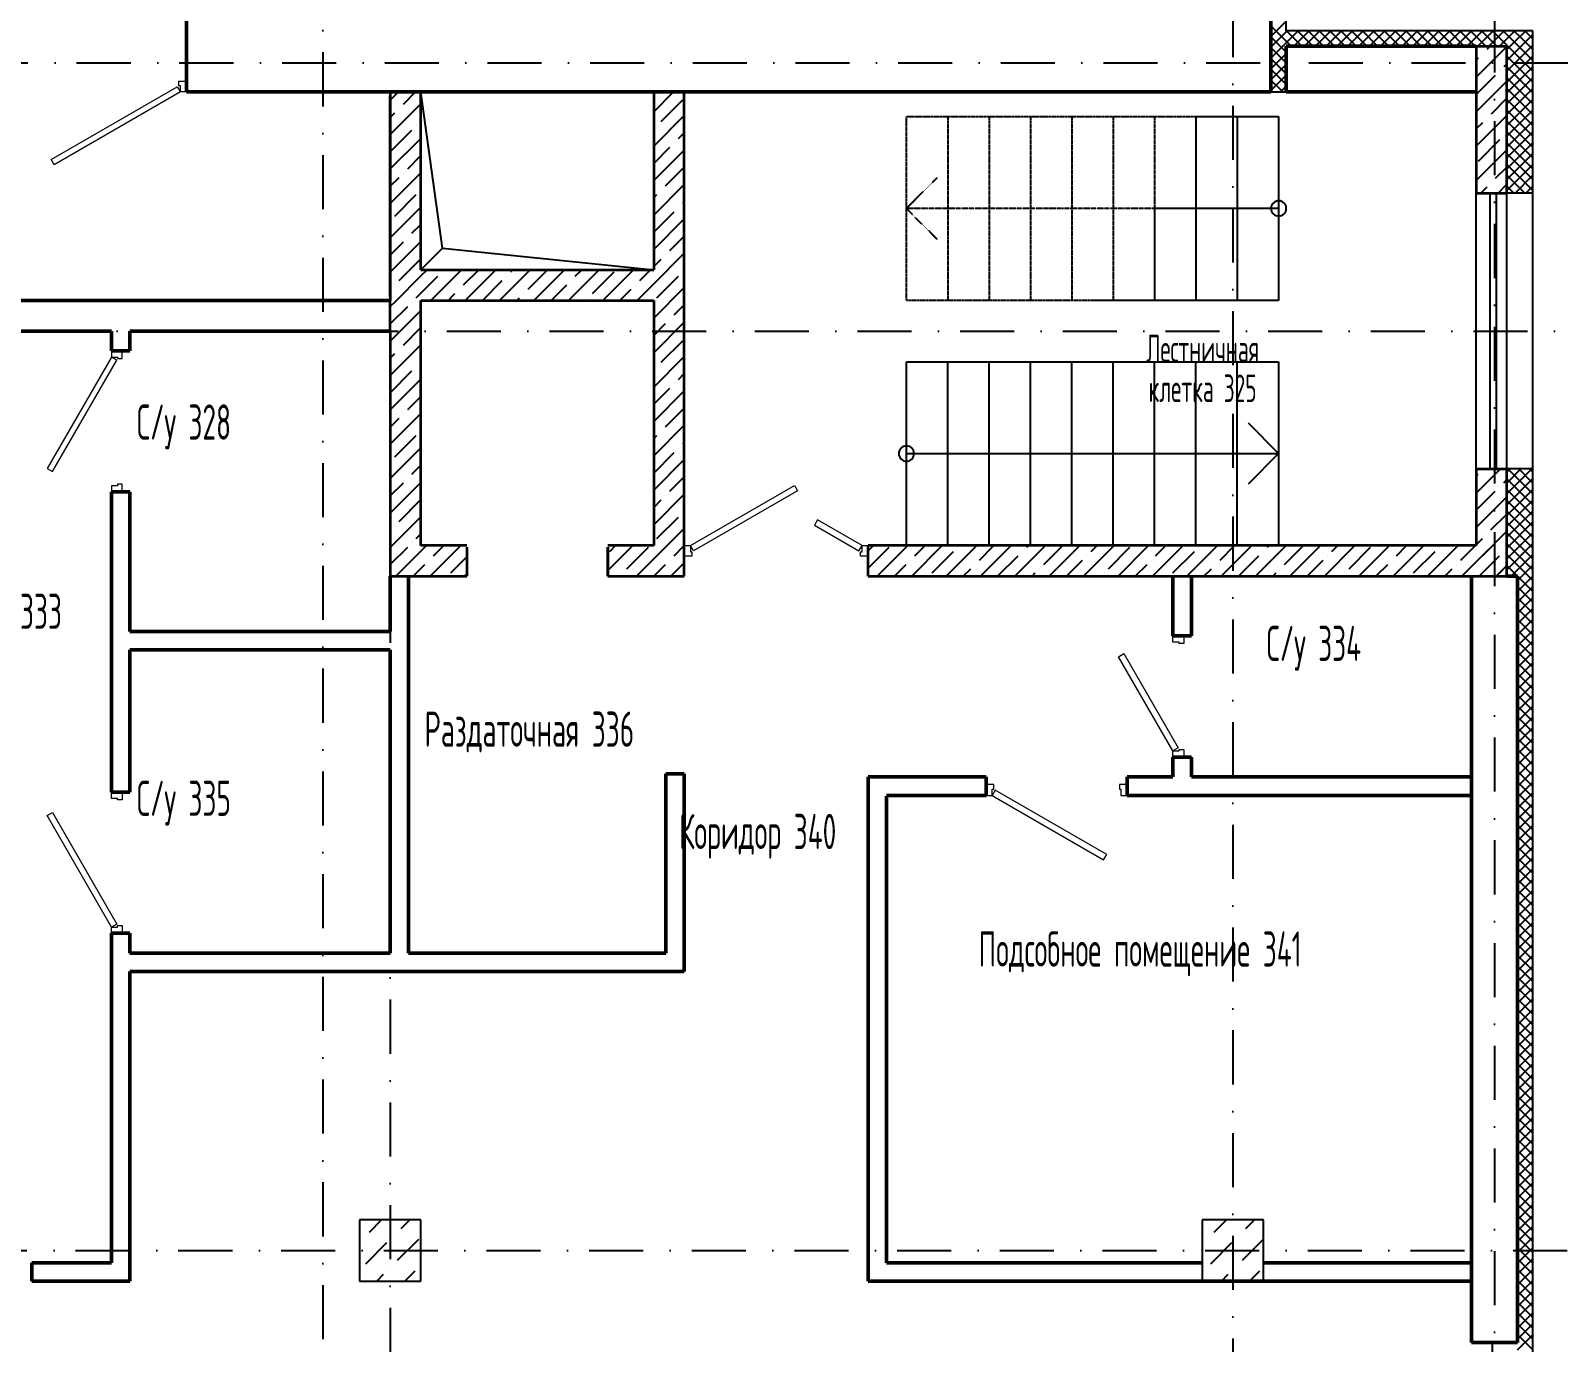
# Model space of a CAD drawing. Extents: x -1560602 to 321118, y -2308202 to -430103.
# Drawn here: x -1493102 to -1483127, y -2195266 to -2186705 of the extents above; entities that cross this region are included whole.
import ezdxf
from ezdxf.enums import TextEntityAlignment as Align

# ---------------------------------------------------------------- set-up
doc = ezdxf.new("R2010")
doc.units = 0
doc.header["$MEASUREMENT"] = 0
for name, pattern in [('Dot & Dashed', [670.277762, 352.777767, -176.388884, 0, -141.111112]), ('Штриховая', [0.4, 0.2, -0.2]), ('Штрихпунктирная', [0.670278, 0.352778, -0.176389, 0, -0.141111])]:
    doc.linetypes.add(name, pattern=pattern)
doc.layers.get('0').update_dxf_attribs({"color": 255, "linetype": 'CONTINUOUS'})
for name, color, linetype, lineweight in [('Двери', 4, 'CONTINUOUS', 15), ('Диафрагма', 2, 'CONTINUOUS', 35), ('стены', 5, 'CONTINUOUS', 50)]:
    doc.layers.add(name, color=color, linetype=linetype, lineweight=lineweight)
for name, color, linetype in [('Колонна', 7, 'CONTINUOUS'), ('колонна нижнего ряда', 1, 'CONTINUOUS'), ('Оси', 253, 'Dot & Dashed'), ('отделка', 240, 'CONTINUOUS'), ('Текст', 7, 'CONTINUOUS'), ('Утеплитель', 6, 'CONTINUOUS')]:
    doc.layers.add(name, color=color, linetype=linetype)
doc.styles.get("Standard").update_dxf_attribs({"font": 'spds.shx', "width": 0.7, "height": 250})

msp = doc.modelspace()

# ---------------------------------------------------------------- linework, layer by layer
at = {"color": 0, "linetype": 'Continuous'}
for p, q in [((-1484903.7, -2186806.2), (-1484903.7, -2187106.2)), ((-1484903.7, -2187106.2), (-1484903.7, -2186806.2)), ((-1490412.3, -2188124.8), (-1490553.7, -2187106.2)), ((-1485493.7, -2187266.2), (-1484953.7, -2187266.2)), ((-1485493.7, -2187266.2), (-1485493.7, -2188466.2)), ((-1485223.7, -2187266.2), (-1485223.7, -2188466.2)), ((-1484953.7, -2187266.2), (-1484953.7, -2188466.2)), ((-1485763.7, -2187866.2), (-1485763.7, -2188466.2)), ((-1484953.7, -2187866.2), (-1485763.7, -2187866.2)), ((-1490553.7, -2188266.2), (-1490412.3, -2188124.8)), ((-1490412.3, -2188124.8), (-1489033.7, -2188266.2)), ((-1484953.7, -2188466.2), (-1486133.7, -2188466.2)), ((-1487383.7, -2190066.2), (-1487383.7, -2188866.2)), ((-1487383.7, -2188866.2), (-1484953.7, -2188866.2)), ((-1487113.7, -2190066.2), (-1487113.7, -2188866.2)), ((-1486843.7, -2190066.2), (-1486843.7, -2188866.2)), ((-1486573.7, -2190066.2), (-1486573.7, -2188866.2)), ((-1486303.7, -2190066.2), (-1486303.7, -2188866.2)), ((-1486033.7, -2190066.2), (-1486033.7, -2188866.2)), ((-1485763.7, -2190066.2), (-1485763.7, -2188866.2)), ((-1485493.7, -2190066.2), (-1485493.7, -2188866.2)), ((-1485223.7, -2190066.2), (-1485223.7, -2188866.2)), ((-1484953.7, -2188866.2), (-1484953.7, -2190066.2)), ((-1485153.7, -2189266.2), (-1484953.7, -2189466.2)), ((-1487383.7, -2189466.2), (-1484953.7, -2189466.2)), ((-1484953.7, -2189466.2), (-1485153.7, -2189666.2)), ((-1485053.7, -2190066.2), (-1487483.7, -2190066.2))]:
    msp.add_line(p, q, dxfattribs=at)
at = {"color": 0, "linetype": 'Штриховая'}
for p, q in [((-1487383.7, -2188466.2), (-1487383.7, -2187266.2)), ((-1487383.7, -2187266.2), (-1485493.7, -2187266.2)), ((-1487113.7, -2187266.2), (-1487113.7, -2188466.2)), ((-1486843.7, -2187266.2), (-1486843.7, -2188466.2)), ((-1486573.7, -2187266.2), (-1486573.7, -2188466.2)), ((-1486303.7, -2187266.2), (-1486303.7, -2188466.2)), ((-1486033.7, -2187266.2), (-1486033.7, -2188466.2)), ((-1485763.7, -2187266.2), (-1485763.7, -2187866.2)), ((-1486133.7, -2188466.2), (-1487383.7, -2188466.2))]:
    msp.add_line(p, q, dxfattribs=at)
at = {"color": 0, "linetype": 'Штрихпунктирная'}
for p, q in [((-1487383.7, -2187866.2), (-1487183.7, -2187666.2)), ((-1487183.7, -2188066.2), (-1487383.7, -2187866.2)), ((-1485763.7, -2187866.2), (-1487383.7, -2187866.2))]:
    msp.add_line(p, q, dxfattribs=at)
at = {"color": 0, "linetype": 'Continuous'}
for centre, start, end in [((-1484953.7, -2187866.2), 90, 270), ((-1484953.7, -2187866.2), 270, 90), ((-1487383.7, -2189466.2), 90, 270), ((-1487383.7, -2189466.2), 270, 90)]:
    msp.add_arc(centre, 50, start, end, dxfattribs=at)
at = {"layer": 'Двери', "color": 0, "linetype": 'Continuous'}
for p, q in [((-1492968.2, -2187547.6), (-1492143.7, -2187071.6)), ((-1492123.7, -2187106.2), (-1492948.2, -2187582.2)), ((-1492143.7, -2187071.6), (-1492123.7, -2187106.2)), ((-1492133.7, -2187066.2), (-1492133.7, -2187036.2)), ((-1492133.7, -2187036.2), (-1492083.7, -2187036.2)), ((-1492123.7, -2187066.2), (-1492133.7, -2187066.2)), ((-1492123.7, -2187106.2), (-1492123.7, -2187066.2)), ((-1492083.7, -2187106.2), (-1492123.7, -2187106.2)), ((-1492948.2, -2187582.2), (-1492968.2, -2187547.6)), ((-1492573.7, -2188796.2), (-1492573.7, -2188836.2)), ((-1492503.7, -2188846.2), (-1492503.7, -2188796.2)), ((-1492573.7, -2188836.2), (-1492993.7, -2189563.7)), ((-1492959.1, -2189583.7), (-1492539.1, -2188856.2)), ((-1492573.7, -2188836.2), (-1492533.7, -2188836.2)), ((-1492539.1, -2188856.2), (-1492573.7, -2188836.2)), ((-1492533.7, -2188836.2), (-1492533.7, -2188846.2)), ((-1492533.7, -2188846.2), (-1492503.7, -2188846.2)), ((-1492993.7, -2189563.7), (-1492959.1, -2189583.7)), ((-1492533.7, -2189676.2), (-1492573.7, -2189676.2)), ((-1492573.7, -2189676.2), (-1492573.7, -2189716.2)), ((-1492503.7, -2189666.2), (-1492533.7, -2189666.2)), ((-1492533.7, -2189666.2), (-1492533.7, -2189676.2)), ((-1492503.7, -2189716.2), (-1492503.7, -2189666.2)), ((-1488793.7, -2190066.2), (-1488114.8, -2189674.2)), ((-1488094.8, -2189708.8), (-1488773.7, -2190100.8)), ((-1488114.8, -2189674.2), (-1488094.8, -2189708.8)), ((-1487964.7, -2189898.2), (-1487984.7, -2189932.8)), ((-1487673.7, -2190066.2), (-1487964.7, -2189898.2)), ((-1487984.7, -2189932.8), (-1487693.7, -2190100.8)), ((-1488833.7, -2190066.2), (-1488793.7, -2190066.2)), ((-1488793.7, -2190066.2), (-1488793.7, -2190106.2)), ((-1488773.7, -2190100.8), (-1488793.7, -2190066.2)), ((-1488793.7, -2190106.2), (-1488783.7, -2190106.2)), ((-1488783.7, -2190106.2), (-1488783.7, -2190136.2)), ((-1487693.7, -2190100.8), (-1487673.7, -2190066.2)), ((-1487683.7, -2190136.2), (-1487683.7, -2190106.2)), ((-1487683.7, -2190106.2), (-1487673.7, -2190106.2)), ((-1487673.7, -2190106.2), (-1487673.7, -2190066.2)), ((-1487673.7, -2190066.2), (-1487633.7, -2190066.2)), ((-1488783.7, -2190136.2), (-1488833.7, -2190136.2)), ((-1487633.7, -2190136.2), (-1487683.7, -2190136.2)), ((-1485643.7, -2190696.2), (-1485643.7, -2190656.2)), ((-1485603.7, -2190696.2), (-1485643.7, -2190696.2)), ((-1485603.7, -2190706.2), (-1485603.7, -2190696.2)), ((-1485573.7, -2190706.2), (-1485603.7, -2190706.2)), ((-1485573.7, -2190656.2), (-1485573.7, -2190706.2)), ((-1485998.7, -2190791.3), (-1485964.1, -2190771.3)), ((-1485643.7, -2191406.2), (-1485998.7, -2190791.3)), ((-1485964.1, -2190771.3), (-1485609.1, -2191386.2)), ((-1485609.1, -2191386.2), (-1485643.7, -2191406.2)), ((-1485643.7, -2191446.2), (-1485643.7, -2191406.2)), ((-1485643.7, -2191406.2), (-1485603.7, -2191406.2)), ((-1485603.7, -2191406.2), (-1485603.7, -2191396.2)), ((-1485603.7, -2191396.2), (-1485573.7, -2191396.2)), ((-1485573.7, -2191396.2), (-1485573.7, -2191446.2)), ((-1492573.7, -2191716.2), (-1492573.7, -2191676.2)), ((-1492533.7, -2191716.2), (-1492573.7, -2191716.2)), ((-1492533.7, -2191726.2), (-1492533.7, -2191716.2)), ((-1492503.7, -2191676.2), (-1492503.7, -2191726.2)), ((-1486813.7, -2191626.2), (-1486863.7, -2191626.2)), ((-1486863.7, -2191696.2), (-1486823.7, -2191696.2)), ((-1486823.7, -2191696.2), (-1486823.7, -2191656.2)), ((-1486823.7, -2191656.2), (-1486813.7, -2191656.2)), ((-1486803.7, -2191661.6), (-1486823.7, -2191696.2)), ((-1486823.7, -2191696.2), (-1486096.3, -2192116.2)), ((-1486813.7, -2191656.2), (-1486813.7, -2191626.2)), ((-1486076.3, -2192081.6), (-1486803.7, -2191661.6)), ((-1485943.7, -2191626.2), (-1485993.7, -2191626.2)), ((-1485993.7, -2191626.2), (-1485993.7, -2191656.2)), ((-1485993.7, -2191656.2), (-1485983.7, -2191656.2)), ((-1485983.7, -2191656.2), (-1485983.7, -2191696.2)), ((-1485983.7, -2191696.2), (-1485943.7, -2191696.2)), ((-1492993.7, -2191828.7), (-1492959.1, -2191808.7)), ((-1492959.1, -2191808.7), (-1492539.1, -2192536.2)), ((-1492503.7, -2191726.2), (-1492533.7, -2191726.2)), ((-1492573.7, -2192556.2), (-1492993.7, -2191828.7)), ((-1486096.3, -2192116.2), (-1486076.3, -2192081.6)), ((-1492539.1, -2192536.2), (-1492573.7, -2192556.2)), ((-1492573.7, -2192596.2), (-1492573.7, -2192556.2)), ((-1492573.7, -2192556.2), (-1492533.7, -2192556.2)), ((-1492533.7, -2192556.2), (-1492533.7, -2192546.2)), ((-1492533.7, -2192546.2), (-1492503.7, -2192546.2)), ((-1492503.7, -2192546.2), (-1492503.7, -2192596.2))]:
    msp.add_line(p, q, dxfattribs=at)
at = {"layer": 'Диафрагма', "color": 0, "ltscale": 100}
for p, q in [((-1483663.7, -2186806.2), (-1483663.7, -2187766.2)), ((-1483663.7, -2186806.2), (-1483463.7, -2186806.2)), ((-1483463.7, -2187766.2), (-1483463.7, -2186806.2)), ((-1490753.7, -2187106.2), (-1490553.7, -2187106.2)), ((-1489033.7, -2187106.2), (-1488833.7, -2187106.2)), ((-1483663.7, -2187766.2), (-1483463.7, -2187766.2)), ((-1490553.7, -2188266.2), (-1489033.7, -2188266.2)), ((-1490753.7, -2188471.2), (-1490753.7, -2188466.2)), ((-1490753.7, -2188666.2), (-1490753.7, -2188471.2)), ((-1483663.7, -2189566.2), (-1483663.7, -2190066.2)), ((-1483663.7, -2189566.2), (-1483463.7, -2189566.2)), ((-1483463.7, -2190266.2), (-1483463.7, -2189566.2)), ((-1487633.7, -2190266.2), (-1487633.7, -2190066.2))]:
    msp.add_line(p, q, dxfattribs=at)
at = {"layer": 'Диафрагма', "color": 0, "lineweight": -3, "ltscale": 100}
for p, q in [((-1483663.7, -2187010.2), (-1483463.7, -2186810.2)), ((-1483593.2, -2186827.5), (-1483572, -2186806.2)), ((-1483663.7, -2186898), (-1483649.4, -2186883.6)), ((-1483621.3, -2186855.5), (-1483621.3, -2186855.5)), ((-1483481, -2186939.7), (-1483463.7, -2186922.5)), ((-1483663.7, -2187122.5), (-1483537.1, -2186995.9)), ((-1483663.7, -2187234.7), (-1483463.7, -2187034.7)), ((-1483509, -2186967.8), (-1483509, -2186967.8)), ((-1490753.7, -2187159.8), (-1490700.1, -2187106.2)), ((-1490667.8, -2187186.1), (-1490587.9, -2187106.2)), ((-1489033.7, -2187235.9), (-1488904.1, -2187106.2)), ((-1489033.7, -2187123.6), (-1489016.3, -2187106.2)), ((-1490753.7, -2187384.3), (-1490553.7, -2187184.3)), ((-1490695.9, -2187214.2), (-1490695.9, -2187214.2)), ((-1488984, -2187298.4), (-1488843.7, -2187158.1)), ((-1483565.2, -2187248.4), (-1483463.7, -2187147)), ((-1490753.7, -2187272.1), (-1490723.9, -2187242.2)), ((-1490583.6, -2187326.4), (-1490583.6, -2187326.4)), ((-1490555.5, -2187298.4), (-1490553.7, -2187296.6)), ((-1489033.7, -2187460.4), (-1488833.7, -2187260.4)), ((-1489012.1, -2187326.4), (-1489012.1, -2187326.4)), ((-1483663.7, -2187459.2), (-1483463.7, -2187259.2)), ((-1483663.7, -2187347), (-1483621.3, -2187304.6)), ((-1483593.2, -2187276.5), (-1483593.2, -2187276.5)), ((-1490753.7, -2187608.8), (-1490553.7, -2187408.8)), ((-1490752, -2187494.8), (-1490611.7, -2187354.5)), ((-1488871.7, -2187410.6), (-1488833.7, -2187372.6)), ((-1483649.4, -2187557.1), (-1483509, -2187416.8)), ((-1483481, -2187388.7), (-1483481, -2187388.7)), ((-1490639.7, -2187607.1), (-1490553.7, -2187521.1)), ((-1489033.7, -2187572.6), (-1488927.9, -2187466.7)), ((-1489033.7, -2187684.9), (-1488833.7, -2187484.9)), ((-1488899.8, -2187438.7), (-1488899.8, -2187438.7)), ((-1483663.7, -2187683.8), (-1483463.7, -2187483.8)), ((-1490753.7, -2187833.3), (-1490553.7, -2187633.3)), ((-1488955.9, -2187719.3), (-1488833.7, -2187597.1)), ((-1483537.1, -2187669.4), (-1483463.7, -2187596)), ((-1490753.7, -2187721.1), (-1490695.9, -2187663.2)), ((-1490667.8, -2187635.1), (-1490667.8, -2187635.1)), ((-1489033.7, -2187909.4), (-1488833.7, -2187709.4)), ((-1483633.9, -2187766.2), (-1483593.2, -2187725.5)), ((-1483565.2, -2187697.4), (-1483565.2, -2187697.4)), ((-1483521.7, -2187766.2), (-1483463.7, -2187708.3)), ((-1490723.9, -2187915.8), (-1490583.6, -2187775.4)), ((-1490555.5, -2187747.4), (-1490555.5, -2187747.4)), ((-1489033.7, -2187797.1), (-1489012.1, -2187775.4)), ((-1488984, -2187747.4), (-1488984, -2187747.4)), ((-1488843.7, -2187831.6), (-1488833.7, -2187821.6)), ((-1490753.7, -2188057.8), (-1490553.7, -2187857.8)), ((-1489033.7, -2188021.6), (-1488899.8, -2187887.7)), ((-1488871.7, -2187859.6), (-1488871.7, -2187859.6)), ((-1490752, -2187943.8), (-1490752, -2187943.8)), ((-1490611.7, -2188028), (-1490553.7, -2187970.1)), ((-1489033.7, -2188133.9), (-1488833.7, -2187933.9)), ((-1490753.7, -2188282.3), (-1490553.7, -2188082.3)), ((-1490753.7, -2188170.1), (-1490667.8, -2188084.1)), ((-1490639.7, -2188056.1), (-1490639.7, -2188056.1)), ((-1488927.9, -2188140.3), (-1488833.7, -2188046.1)), ((-1490695.9, -2188336.7), (-1490555.5, -2188196.4)), ((-1489033.7, -2188358.4), (-1488833.7, -2188158.4)), ((-1489033.7, -2188246.1), (-1488984, -2188196.4)), ((-1488955.9, -2188168.3), (-1488955.9, -2188168.3)), ((-1490713.1, -2188466.2), (-1490553.7, -2188306.8)), ((-1490553.7, -2188306.8), (-1490513.1, -2188266.2)), ((-1490553.7, -2188419.1), (-1490443.3, -2188308.6)), ((-1490488.6, -2188466.2), (-1490288.6, -2188266.2)), ((-1490415.2, -2188280.6), (-1490415.2, -2188280.6)), ((-1490274.9, -2188364.8), (-1490176.3, -2188266.2)), ((-1490264.1, -2188466.2), (-1490064.1, -2188266.2)), ((-1490039.6, -2188466.2), (-1489839.6, -2188266.2)), ((-1489994.3, -2188308.6), (-1489994.3, -2188308.6)), ((-1489966.2, -2188280.6), (-1489951.8, -2188266.2)), ((-1489854, -2188392.8), (-1489727.3, -2188266.2)), ((-1489815.1, -2188466.2), (-1489615.1, -2188266.2)), ((-1489590.6, -2188466.2), (-1489390.6, -2188266.2)), ((-1489545.3, -2188308.6), (-1489502.8, -2188266.2)), ((-1489433, -2188420.9), (-1489292.7, -2188280.6)), ((-1489366.1, -2188466.2), (-1489166.1, -2188266.2)), ((-1489124.3, -2188336.7), (-1489053.8, -2188266.2)), ((-1489012.1, -2188449), (-1488871.7, -2188308.6)), ((-1488843.7, -2188280.6), (-1488843.7, -2188280.6)), ((-1490753.7, -2188394.6), (-1490752, -2188392.8)), ((-1490723.9, -2188364.8), (-1490723.9, -2188364.8)), ((-1490583.6, -2188449), (-1490553.7, -2188419.1)), ((-1490376.3, -2188466.2), (-1490331, -2188420.9)), ((-1490303, -2188392.8), (-1490303, -2188392.8)), ((-1490151.8, -2188466.2), (-1490022.3, -2188336.7)), ((-1489882, -2188420.9), (-1489882, -2188420.9)), ((-1489702.8, -2188466.2), (-1489601.4, -2188364.8)), ((-1489573.3, -2188336.7), (-1489573.3, -2188336.7)), ((-1489253.8, -2188466.2), (-1489180.4, -2188392.8)), ((-1489152.4, -2188364.8), (-1489152.4, -2188364.8)), ((-1489141.6, -2188466.2), (-1489033.7, -2188358.4)), ((-1489033.7, -2188582.9), (-1488833.7, -2188382.9)), ((-1490753.7, -2188506.8), (-1490713.1, -2188466.2)), ((-1490753.7, -2188619.1), (-1490639.7, -2188505.1)), ((-1490753.7, -2188731.4), (-1490553.7, -2188531.4)), ((-1490611.7, -2188477), (-1490611.7, -2188477)), ((-1489927.3, -2188466.2), (-1489910.1, -2188449)), ((-1489461.1, -2188449), (-1489461.1, -2188449)), ((-1488899.8, -2188561.2), (-1488833.7, -2188495.1)), ((-1489033.7, -2188807.4), (-1488833.7, -2188607.4)), ((-1489033.7, -2188695.1), (-1488955.9, -2188617.3)), ((-1488927.9, -2188589.3), (-1488927.9, -2188589.3)), ((-1490667.8, -2188757.7), (-1490553.7, -2188643.6)), ((-1488984, -2188869.9), (-1488843.7, -2188729.6)), ((-1490753.7, -2188955.9), (-1490553.7, -2188755.9)), ((-1490753.7, -2188843.6), (-1490723.9, -2188813.8)), ((-1490695.9, -2188785.7), (-1490695.9, -2188785.7)), ((-1490752, -2189066.4), (-1490611.7, -2188926)), ((-1490583.6, -2188898), (-1490583.6, -2188898)), ((-1490555.5, -2188869.9), (-1490553.7, -2188868.1)), ((-1489033.7, -2189031.9), (-1488833.7, -2188831.9)), ((-1489012.1, -2188898), (-1489012.1, -2188898)), ((-1490753.7, -2189180.4), (-1490553.7, -2188980.4)), ((-1488899.8, -2189010.2), (-1488899.8, -2189010.2)), ((-1488871.7, -2188982.2), (-1488833.7, -2188944.2)), ((-1490639.7, -2189178.6), (-1490553.7, -2189092.6)), ((-1489033.7, -2189144.2), (-1488927.9, -2189038.3)), ((-1489033.7, -2189256.4), (-1488833.7, -2189056.4)), ((-1490753.7, -2189404.9), (-1490553.7, -2189204.9)), ((-1490667.8, -2189206.7), (-1490667.8, -2189206.7)), ((-1488955.9, -2189290.9), (-1488833.7, -2189168.7)), ((-1490753.7, -2189292.6), (-1490695.9, -2189234.7)), ((-1490555.5, -2189318.9), (-1490555.5, -2189318.9)), ((-1489033.7, -2189480.9), (-1488833.7, -2189280.9)), ((-1488984, -2189318.9), (-1488984, -2189318.9)), ((-1490753.7, -2189629.4), (-1490553.7, -2189429.4)), ((-1490723.9, -2189487.3), (-1490583.6, -2189347)), ((-1489033.7, -2189368.7), (-1489012.1, -2189347)), ((-1488843.7, -2189403.1), (-1488833.7, -2189393.2)), ((-1490752, -2189515.4), (-1490752, -2189515.4)), ((-1489033.7, -2189593.2), (-1488899.8, -2189459.2)), ((-1489033.7, -2189705.4), (-1488833.7, -2189505.4)), ((-1488871.7, -2189431.2), (-1488871.7, -2189431.2)), ((-1490639.7, -2189627.6), (-1490639.7, -2189627.6)), ((-1490611.7, -2189599.6), (-1490553.7, -2189541.6)), ((-1488927.9, -2189711.8), (-1488833.7, -2189617.7)), ((-1483663.7, -2189723.6), (-1483506.4, -2189566.2)), ((-1483663.7, -2189611.3), (-1483652, -2189599.6)), ((-1483623.9, -2189571.5), (-1483623.9, -2189571.5)), ((-1490753.7, -2189853.9), (-1490553.7, -2189653.9)), ((-1490753.7, -2189741.6), (-1490667.8, -2189655.7)), ((-1483663.7, -2189835.8), (-1483539.7, -2189711.8)), ((-1483511.7, -2189683.8), (-1483511.7, -2189683.8)), ((-1483483.6, -2189655.7), (-1483463.7, -2189635.8)), ((-1490695.9, -2189908.3), (-1490555.5, -2189767.9)), ((-1489033.7, -2189929.9), (-1488833.7, -2189729.9)), ((-1489033.7, -2189817.7), (-1488984, -2189767.9)), ((-1488955.9, -2189739.9), (-1488955.9, -2189739.9)), ((-1483663.7, -2189948.1), (-1483463.7, -2189748.1)), ((-1490753.7, -2190078.4), (-1490553.7, -2189878.4)), ((-1489012.1, -2190020.5), (-1488871.7, -2189880.2)), ((-1488843.7, -2189852.1), (-1488843.7, -2189852.1)), ((-1483567.8, -2189964.4), (-1483463.7, -2189860.3)), ((-1490753.7, -2189966.1), (-1490752, -2189964.4)), ((-1490723.9, -2189936.3), (-1490723.9, -2189936.3)), ((-1490583.6, -2190020.5), (-1490553.7, -2189990.6)), ((-1488945.5, -2190066.2), (-1488833.7, -2189954.4)), ((-1483663.7, -2190060.3), (-1483623.9, -2190020.5)), ((-1483621.8, -2190130.7), (-1483463.7, -2189972.6)), ((-1483595.8, -2189992.4), (-1483595.8, -2189992.4)), ((-1490753.7, -2190190.6), (-1490639.7, -2190076.6)), ((-1490717, -2190266.2), (-1490517, -2190066.2)), ((-1490611.7, -2190048.6), (-1490611.7, -2190048.6)), ((-1490492.5, -2190266.2), (-1490292.5, -2190066.2)), ((-1490471.3, -2190132.8), (-1490404.8, -2190066.2)), ((-1489333.7, -2190229.9), (-1489170, -2190066.2)), ((-1489320.8, -2190104.7), (-1489282.3, -2190066.2)), ((-1489208.5, -2190217), (-1489068.2, -2190076.6)), ((-1489145.5, -2190266.2), (-1488945.5, -2190066.2)), ((-1488899.8, -2190132.8), (-1488833.7, -2190066.7)), ((-1487633.7, -2190101.5), (-1487598.5, -2190066.2)), ((-1487633.7, -2190213.7), (-1487496.6, -2190076.6)), ((-1487574, -2190266.2), (-1487374, -2190066.2)), ((-1487349.4, -2190266.2), (-1487149.4, -2190066.2)), ((-1487328.3, -2190132.8), (-1487261.7, -2190066.2)), ((-1487216, -2190245), (-1487075.7, -2190104.7)), ((-1487124.9, -2190266.2), (-1486924.9, -2190066.2)), ((-1487047.6, -2190076.6), (-1487047.6, -2190076.6)), ((-1486907.3, -2190160.8), (-1486812.7, -2190066.2)), ((-1486900.4, -2190266.2), (-1486700.4, -2190066.2)), ((-1486675.9, -2190266.2), (-1486475.9, -2190066.2)), ((-1486626.7, -2190104.7), (-1486626.7, -2190104.7)), ((-1486598.6, -2190076.6), (-1486588.2, -2190066.2)), ((-1486486.4, -2190188.9), (-1486363.7, -2190066.2)), ((-1486451.4, -2190266.2), (-1486251.4, -2190066.2)), ((-1486226.9, -2190266.2), (-1486026.9, -2190066.2)), ((-1486177.7, -2190104.7), (-1486139.2, -2190066.2)), ((-1486065.4, -2190217), (-1485925.1, -2190076.6)), ((-1486002.4, -2190266.2), (-1485802.4, -2190066.2)), ((-1485777.9, -2190266.2), (-1485577.9, -2190066.2)), ((-1485756.7, -2190132.8), (-1485690.2, -2190066.2)), ((-1485644.5, -2190245), (-1485504.1, -2190104.7)), ((-1485553.4, -2190266.2), (-1485353.4, -2190066.2)), ((-1485476.1, -2190076.6), (-1485476.1, -2190076.6)), ((-1485335.8, -2190160.8), (-1485241.1, -2190066.2)), ((-1485328.9, -2190266.2), (-1485128.9, -2190066.2)), ((-1485104.4, -2190266.2), (-1484904.4, -2190066.2)), ((-1485055.1, -2190104.7), (-1485055.1, -2190104.7)), ((-1485027.1, -2190076.6), (-1485016.6, -2190066.2)), ((-1484914.8, -2190188.9), (-1484792.1, -2190066.2)), ((-1484879.9, -2190266.2), (-1484679.9, -2190066.2)), ((-1484655.4, -2190266.2), (-1484455.4, -2190066.2)), ((-1484606.1, -2190104.7), (-1484567.6, -2190066.2)), ((-1484493.9, -2190217), (-1484353.5, -2190076.6)), ((-1484430.9, -2190266.2), (-1484230.9, -2190066.2)), ((-1484206.4, -2190266.2), (-1484006.4, -2190066.2)), ((-1484185.2, -2190132.8), (-1484118.6, -2190066.2)), ((-1484072.9, -2190245), (-1483932.6, -2190104.7)), ((-1483981.9, -2190266.2), (-1483781.9, -2190066.2)), ((-1483904.5, -2190076.6), (-1483904.5, -2190076.6)), ((-1483764.2, -2190160.8), (-1483669.6, -2190066.2)), ((-1483757.3, -2190266.2), (-1483579.4, -2190088.3)), ((-1483483.6, -2190104.7), (-1483483.6, -2190104.7)), ((-1490604.8, -2190266.2), (-1490527.5, -2190188.9)), ((-1490499.4, -2190160.8), (-1490499.4, -2190160.8)), ((-1490359.1, -2190245), (-1490253.7, -2190139.7)), ((-1489033.2, -2190266.2), (-1488955.9, -2190188.9)), ((-1488927.9, -2190160.8), (-1488927.9, -2190160.8)), ((-1488921, -2190266.2), (-1488833.7, -2190178.9)), ((-1487461.7, -2190266.2), (-1487384.4, -2190188.9)), ((-1487356.3, -2190160.8), (-1487356.3, -2190160.8)), ((-1487012.7, -2190266.2), (-1486963.4, -2190217)), ((-1486935.4, -2190188.9), (-1486935.4, -2190188.9)), ((-1486788.2, -2190266.2), (-1486654.7, -2190132.8)), ((-1486514.4, -2190217), (-1486514.4, -2190217)), ((-1486339.2, -2190266.2), (-1486233.8, -2190160.8)), ((-1486205.7, -2190132.8), (-1486205.7, -2190132.8)), ((-1485890.2, -2190266.2), (-1485812.8, -2190188.9)), ((-1485784.8, -2190160.8), (-1485784.8, -2190160.8)), ((-1485441.1, -2190266.2), (-1485391.9, -2190217)), ((-1485363.8, -2190188.9), (-1485363.8, -2190188.9)), ((-1485216.6, -2190266.2), (-1485083.2, -2190132.8)), ((-1484942.9, -2190217), (-1484942.9, -2190217)), ((-1484767.6, -2190266.2), (-1484662.2, -2190160.8)), ((-1484634.2, -2190132.8), (-1484634.2, -2190132.8)), ((-1484318.6, -2190266.2), (-1484241.3, -2190188.9)), ((-1484213.2, -2190160.8), (-1484213.2, -2190160.8)), ((-1483869.6, -2190266.2), (-1483820.3, -2190217)), ((-1483792.3, -2190188.9), (-1483792.3, -2190188.9)), ((-1483645.1, -2190266.2), (-1483535.2, -2190156.3)), ((-1483577.6, -2190198.7), (-1483511.7, -2190132.8)), ((-1483532.8, -2190266.2), (-1483463.7, -2190197.1)), ((-1483532.8, -2190266.2), (-1483491, -2190224.3)), ((-1490268, -2190266.2), (-1490253.7, -2190251.9)), ((-1489236.6, -2190245), (-1489236.6, -2190245)), ((-1486563.7, -2190266.2), (-1486542.5, -2190245)), ((-1486093.5, -2190245), (-1486093.5, -2190245)), ((-1484992.1, -2190266.2), (-1484970.9, -2190245)), ((-1484521.9, -2190245), (-1484521.9, -2190245))]:
    msp.add_line(p, q, dxfattribs=at)
at = {"layer": 'Диафрагма', "color": 0, "linetype": 'Continuous'}
for p, q in [((-1490753.8, -2188443.2), (-1490753.8, -2187129.2)), ((-1490753.7, -2187106.2), (-1490753.7, -2188466.2)), ((-1490553.7, -2187106.2), (-1489033.7, -2187106.2)), ((-1490553.7, -2188266.2), (-1490553.7, -2187106.2)), ((-1490553.7, -2187106.2), (-1489033.7, -2187106.2)), ((-1490553.7, -2188266.2), (-1490553.7, -2187106.2)), ((-1489033.7, -2187106.2), (-1489033.7, -2188266.2)), ((-1489033.7, -2187106.2), (-1489033.7, -2188266.2)), ((-1488833.7, -2190266.2), (-1488833.7, -2187106.2)), ((-1490553.7, -2188466.2), (-1489033.7, -2188466.2)), ((-1490553.7, -2190066.2), (-1490553.7, -2188466.2)), ((-1489033.7, -2188466.2), (-1489033.7, -2190066.2)), ((-1490753.7, -2188666.2), (-1490753.7, -2190266.2)), ((-1490253.7, -2190066.2), (-1490553.7, -2190066.2)), ((-1490253.7, -2190076.2), (-1490253.7, -2190266.2)), ((-1490253.7, -2190076.2), (-1490253.7, -2190266.2)), ((-1490253.7, -2190076.2), (-1490253.7, -2190266.2)), ((-1489033.7, -2190066.2), (-1489333.7, -2190066.2)), ((-1489333.7, -2190076.2), (-1489333.7, -2190266.2)), ((-1489333.7, -2190266.2), (-1489333.7, -2190076.2)), ((-1489333.7, -2190076.2), (-1489333.7, -2190266.2)), ((-1483663.7, -2190066.2), (-1487633.7, -2190066.2)), ((-1490753.7, -2190266.2), (-1490253.7, -2190266.2)), ((-1489333.7, -2190266.2), (-1488833.7, -2190266.2)), ((-1487633.7, -2190266.2), (-1483463.7, -2190266.2))]:
    msp.add_line(p, q, dxfattribs=at)
at = {"layer": 'Колонна', "color": 0, "linetype": 'Continuous'}
for p, q in [((-1490553.7, -2194466.2), (-1490953.7, -2194466.2)), ((-1490953.7, -2194466.2), (-1490953.7, -2194866.2)), ((-1490553.7, -2194866.2), (-1490553.7, -2194466.2)), ((-1485053.7, -2194466.2), (-1485453.7, -2194466.2)), ((-1485453.7, -2194466.2), (-1485453.7, -2194866.2)), ((-1485053.7, -2194866.2), (-1485053.7, -2194466.2)), ((-1490953.7, -2194866.2), (-1490553.7, -2194866.2)), ((-1485453.7, -2194866.2), (-1485053.7, -2194866.2))]:
    msp.add_line(p, q, dxfattribs=at)
at = {"layer": 'колонна нижнего ряда', "color": 0, "ltscale": 100}
for p, q in [((-1490889.8, -2194546.1), (-1490809.9, -2194466.2)), ((-1490683, -2194523.1), (-1490626.1, -2194466.2)), ((-1485374.3, -2194546.1), (-1485294.5, -2194466.2)), ((-1485167.5, -2194523.1), (-1485110.6, -2194466.2)), ((-1490935.7, -2194592), (-1490935.7, -2194592)), ((-1490912.8, -2194752.9), (-1490774.9, -2194615)), ((-1490728.9, -2194569), (-1490728.9, -2194569)), ((-1490705.9, -2194729.9), (-1490568, -2194592)), ((-1485420.3, -2194592), (-1485420.3, -2194592)), ((-1485397.3, -2194752.9), (-1485259.4, -2194615)), ((-1485213.5, -2194569), (-1485213.5, -2194569)), ((-1485190.5, -2194729.9), (-1485053.7, -2194593.1)), ((-1490751.9, -2194775.9), (-1490751.9, -2194775.9)), ((-1490658.4, -2194866.2), (-1490591, -2194798.9)), ((-1485443.3, -2194798.9), (-1485443.3, -2194798.9)), ((-1485236.5, -2194775.9), (-1485236.5, -2194775.9)), ((-1485143, -2194866.2), (-1485075.6, -2194798.9)), ((-1490842.2, -2194866.2), (-1490797.9, -2194821.8)), ((-1485326.8, -2194866.2), (-1485282.4, -2194821.8))]:
    msp.add_line(p, q, dxfattribs=at)
at = {"layer": 'Оси', "color": 0, "linetype": 'Штрихпунктирная', "lineweight": -3, "ltscale": 1000}
for p, q in [((-1491193.7, -2167406.2), (-1491193.7, -2210177.5)), ((-1485253.7, -2169766.2), (-1485253.7, -2213001.2)), ((-1483543.7, -2185956.2), (-1483543.7, -2213001.2)), ((-1498834.3, -2186916.2), (-1478918.7, -2186916.2)), ((-1490753.7, -2187666.2), (-1490753.7, -2210168.8)), ((-1501111, -2188666.2), (-1478918.7, -2188666.2)), ((-1493477.8, -2194666.2), (-1478918.7, -2194666.2))]:
    msp.add_line(p, q, dxfattribs=at)
at = {"layer": 'отделка', "color": 0, "ltscale": 100}
for p, q in [((-1483663.7, -2189566.2), (-1483663.7, -2187766.2)), ((-1483572.3, -2189566.2), (-1483572.3, -2187766.2)), ((-1483532.3, -2189566.2), (-1483532.3, -2187766.2)), ((-1483463.7, -2189566.2), (-1483463.7, -2187766.2)), ((-1483557.8, -2197066.2), (-1483557.8, -2195266.2))]:
    msp.add_line(p, q, dxfattribs=at)
at = {"layer": 'стены', "color": 0, "linetype": 'Continuous'}
for p, q in [((-1492083.7, -2186596.2), (-1492083.7, -2187106.2)), ((-1485003.7, -2187106.2), (-1485003.7, -2186596.2)), ((-1483663.7, -2186806.2), (-1484903.7, -2186806.2)), ((-1483663.7, -2186806.2), (-1484903.7, -2186806.2)), ((-1484903.7, -2186806.2), (-1484903.7, -2187106.2)), ((-1492083.7, -2187106.2), (-1485513.7, -2187106.2)), ((-1488833.7, -2187106.2), (-1485003.7, -2187106.2)), ((-1484903.7, -2187106.2), (-1483663.7, -2187106.2)), ((-1490753.7, -2188466.2), (-1494703.7, -2188466.2)), ((-1494503.7, -2188666.2), (-1492573.7, -2188666.2)), ((-1492453.7, -2188666.2), (-1490753.7, -2188666.2)), ((-1492573.7, -2189716.2), (-1492573.7, -2191676.2)), ((-1492453.7, -2190626.2), (-1492453.7, -2189716.2)), ((-1490753.7, -2190266.2), (-1490753.7, -2190626.2)), ((-1490633.7, -2192726.2), (-1490633.7, -2190266.2)), ((-1483693.7, -2190266.2), (-1483693.7, -2194866.2)), ((-1483463.7, -2190266.2), (-1483393.7, -2190266.2)), ((-1483463.7, -2190266.2), (-1483393.7, -2190266.2)), ((-1483393.7, -2195266.2), (-1483393.7, -2190266.2)), ((-1490753.7, -2190626.2), (-1492453.7, -2190626.2)), ((-1492453.7, -2190746.2), (-1490753.7, -2190746.2)), ((-1492453.7, -2191676.2), (-1492453.7, -2190746.2)), ((-1490753.7, -2190746.2), (-1490753.7, -2192726.2)), ((-1488833.7, -2191556.2), (-1488953.7, -2191556.2)), ((-1487633.7, -2191576.2), (-1487633.7, -2194866.2)), ((-1487513.7, -2194746.2), (-1487513.7, -2191701.6)), ((-1492573.7, -2192596.2), (-1492573.7, -2194746.2)), ((-1492453.7, -2192726.2), (-1492453.7, -2192596.2)), ((-1490753.7, -2192726.2), (-1492453.7, -2192726.2)), ((-1488953.7, -2192726.2), (-1490633.7, -2192726.2)), ((-1492453.7, -2192846.2), (-1488833.7, -2192846.2)), ((-1492453.7, -2194866.2), (-1492453.7, -2192846.2)), ((-1492573.7, -2194746.2), (-1493093.7, -2194746.2)), ((-1493093.7, -2194746.2), (-1493093.7, -2194866.2)), ((-1485453.7, -2194746.2), (-1487513.7, -2194746.2)), ((-1483693.7, -2194746.2), (-1485053.7, -2194746.2)), ((-1493093.7, -2194866.2), (-1492453.7, -2194866.2)), ((-1487633.7, -2194866.2), (-1483693.7, -2194866.2)), ((-1483693.7, -2194866.2), (-1483693.7, -2195266.2)), ((-1483463.7, -2195266.2), (-1483693.7, -2195266.2)), ((-1483393.7, -2195266.2), (-1483463.7, -2195266.2)), ((-1483393.7, -2195266.2), (-1483463.7, -2195266.2))]:
    msp.add_line(p, q, dxfattribs=at)
at = {"layer": 'стены', "color": 0, "ltscale": 100}
for p, q in [((-1492573.7, -2188666.2), (-1492573.7, -2188796.2)), ((-1492453.7, -2188666.2), (-1492453.7, -2188796.2)), ((-1492573.7, -2188796.2), (-1492453.7, -2188796.2)), ((-1492573.7, -2189716.2), (-1492453.7, -2189716.2)), ((-1485643.7, -2190266.2), (-1485643.7, -2190656.2)), ((-1485523.7, -2190656.2), (-1485523.7, -2190266.2)), ((-1485643.7, -2190656.2), (-1485523.7, -2190656.2)), ((-1485523.7, -2191446.2), (-1485643.7, -2191446.2)), ((-1485643.7, -2191446.2), (-1485643.7, -2191576.2)), ((-1485523.7, -2191576.2), (-1485523.7, -2191446.2)), ((-1488953.7, -2191556.2), (-1488953.7, -2192726.2)), ((-1488833.7, -2192846.2), (-1488833.7, -2191556.2)), ((-1487633.7, -2191576.2), (-1486863.7, -2191576.2)), ((-1486863.7, -2191576.2), (-1486863.7, -2191696.2)), ((-1485643.7, -2191576.2), (-1485943.7, -2191576.2)), ((-1485943.7, -2191576.2), (-1485943.7, -2191696.2)), ((-1483693.7, -2191576.2), (-1485523.7, -2191576.2)), ((-1492573.7, -2191676.2), (-1492453.7, -2191676.2)), ((-1487513.7, -2191696.2), (-1486863.7, -2191696.2)), ((-1485943.7, -2191696.2), (-1483693.7, -2191696.2)), ((-1492573.7, -2192596.2), (-1492453.7, -2192596.2))]:
    msp.add_line(p, q, dxfattribs=at)
at = {"layer": 'Утеплитель', "color": 0, "linetype": 'Continuous'}
for p, q in [((-1484903.7, -2186706.2), (-1484903.7, -2183316.2)), ((-1485003.7, -2186743.2), (-1484903.7, -2186643.2)), ((-1484903.7, -2186775.4), (-1485003.7, -2186675.4)), ((-1485003.7, -2186813.9), (-1484903.7, -2186713.9)), ((-1483293.7, -2186706.2), (-1484903.7, -2186706.2)), ((-1484903.7, -2186713.9), (-1484896, -2186706.2)), ((-1484903.7, -2186784.6), (-1484825.3, -2186706.2)), ((-1484802.2, -2186806.2), (-1484902.2, -2186706.2)), ((-1484854.6, -2186806.2), (-1484754.6, -2186706.2)), ((-1484731.5, -2186806.2), (-1484831.5, -2186706.2)), ((-1484783.9, -2186806.2), (-1484683.9, -2186706.2)), ((-1484660.8, -2186806.2), (-1484760.8, -2186706.2)), ((-1484713.2, -2186806.2), (-1484613.2, -2186706.2)), ((-1484590.1, -2186806.2), (-1484690.1, -2186706.2)), ((-1484642.5, -2186806.2), (-1484542.5, -2186706.2)), ((-1484519.4, -2186806.2), (-1484619.4, -2186706.2)), ((-1484571.7, -2186806.2), (-1484471.7, -2186706.2)), ((-1484448.7, -2186806.2), (-1484548.7, -2186706.2)), ((-1484501, -2186806.2), (-1484401, -2186706.2)), ((-1484378, -2186806.2), (-1484478, -2186706.2)), ((-1484430.3, -2186806.2), (-1484330.3, -2186706.2)), ((-1484307.3, -2186806.2), (-1484407.3, -2186706.2)), ((-1484359.6, -2186806.2), (-1484259.6, -2186706.2)), ((-1484236.6, -2186806.2), (-1484336.6, -2186706.2)), ((-1484288.9, -2186806.2), (-1484188.9, -2186706.2)), ((-1484165.8, -2186806.2), (-1484265.8, -2186706.2)), ((-1484218.2, -2186806.2), (-1484118.2, -2186706.2)), ((-1484095.1, -2186806.2), (-1484195.1, -2186706.2)), ((-1484147.5, -2186806.2), (-1484047.5, -2186706.2)), ((-1484024.4, -2186806.2), (-1484124.4, -2186706.2)), ((-1484076.8, -2186806.2), (-1483976.8, -2186706.2)), ((-1483953.7, -2186806.2), (-1484053.7, -2186706.2)), ((-1484006.1, -2186806.2), (-1483906.1, -2186706.2)), ((-1483883, -2186806.2), (-1483983, -2186706.2)), ((-1483935.3, -2186806.2), (-1483835.3, -2186706.2)), ((-1483812.3, -2186806.2), (-1483912.3, -2186706.2)), ((-1483864.6, -2186806.2), (-1483764.6, -2186706.2)), ((-1483741.6, -2186806.2), (-1483841.6, -2186706.2)), ((-1483793.9, -2186806.2), (-1483693.9, -2186706.2)), ((-1483670.9, -2186806.2), (-1483770.9, -2186706.2)), ((-1483723.2, -2186806.2), (-1483623.2, -2186706.2)), ((-1483600.2, -2186806.2), (-1483700.2, -2186706.2)), ((-1483652.5, -2186806.2), (-1483552.5, -2186706.2)), ((-1483529.5, -2186806.2), (-1483629.5, -2186706.2)), ((-1483581.8, -2186806.2), (-1483481.8, -2186706.2)), ((-1483460.6, -2186804.4), (-1483558.7, -2186706.2)), ((-1483511.1, -2186806.2), (-1483411.1, -2186706.2)), ((-1483416.1, -2186778.2), (-1483488, -2186706.2)), ((-1483463.7, -2186900.3), (-1483293.7, -2186730.3)), ((-1483371.5, -2186752), (-1483417.3, -2186706.2)), ((-1483407, -2186772.8), (-1483340.4, -2186706.2)), ((-1483327, -2186725.8), (-1483346.6, -2186706.2)), ((-1483293.7, -2186759.1), (-1483327, -2186725.8)), ((-1483293.7, -2187780), (-1483293.7, -2186706.2)), ((-1484903.7, -2186846.1), (-1485003.7, -2186746.1)), ((-1485003.7, -2186884.6), (-1484903.7, -2186784.6)), ((-1484903.7, -2186916.8), (-1485003.7, -2186816.8)), ((-1484873, -2186806.2), (-1484903.7, -2186775.4)), ((-1483463.7, -2186829.6), (-1483407, -2186772.8)), ((-1483463.7, -2186971), (-1483293.7, -2186801)), ((-1483293.7, -2186971.2), (-1483460.6, -2186804.4)), ((-1483293.7, -2186900.5), (-1483416.1, -2186778.2)), ((-1483293.7, -2186829.8), (-1483371.5, -2186752)), ((-1485003.7, -2186955.4), (-1484903.7, -2186855.4)), ((-1484903.7, -2186987.6), (-1485003.7, -2186887.6)), ((-1485003.7, -2187026.1), (-1484903.7, -2186926.1)), ((-1483463.7, -2187041.7), (-1483293.7, -2186871.7)), ((-1483293.7, -2187041.9), (-1483463.7, -2186871.9)), ((-1484903.7, -2187058.3), (-1485003.7, -2186958.3)), ((-1485003.7, -2187096.8), (-1484903.7, -2186996.8)), ((-1484926.5, -2187106.2), (-1485003.7, -2187029)), ((-1483463.7, -2187112.4), (-1483293.7, -2186942.4)), ((-1483293.7, -2187112.6), (-1483463.7, -2186942.6)), ((-1483463.7, -2187183.1), (-1483293.7, -2187013.1)), ((-1483293.7, -2187183.3), (-1483463.7, -2187013.3)), ((-1484997.2, -2187106.2), (-1485003.7, -2187099.7)), ((-1484942.5, -2187106.2), (-1484903.7, -2187067.5)), ((-1483463.7, -2187253.8), (-1483293.7, -2187083.8)), ((-1483293.7, -2187254.1), (-1483463.7, -2187084.1)), ((-1483463.7, -2187324.5), (-1483293.7, -2187154.5)), ((-1483293.7, -2187324.8), (-1483463.7, -2187154.8)), ((-1483463.7, -2187395.3), (-1483293.7, -2187225.3)), ((-1483293.7, -2187395.5), (-1483463.7, -2187225.5)), ((-1483463.7, -2187466), (-1483293.7, -2187296)), ((-1483293.7, -2187466.2), (-1483463.7, -2187296.2)), ((-1483463.7, -2187536.7), (-1483293.7, -2187366.7)), ((-1483293.7, -2187536.9), (-1483463.7, -2187366.9)), ((-1483463.7, -2187607.4), (-1483293.7, -2187437.4)), ((-1483293.7, -2187607.6), (-1483463.7, -2187437.6)), ((-1483463.7, -2187678.1), (-1483293.7, -2187508.1)), ((-1483293.7, -2187678.3), (-1483463.7, -2187508.3)), ((-1483463.7, -2187748.8), (-1483293.7, -2187578.8)), ((-1483293.7, -2187749), (-1483463.7, -2187579)), ((-1483347.3, -2187766.2), (-1483463.7, -2187649.7)), ((-1483418, -2187766.2), (-1483463.7, -2187720.5)), ((-1483410.4, -2187766.2), (-1483293.7, -2187649.5)), ((-1483339.7, -2187766.2), (-1483293.7, -2187720.2)), ((-1483293.7, -2187766.2), (-1483463.7, -2187766.2)), ((-1483293.7, -2208626.2), (-1483293.7, -2187780)), ((-1483293.7, -2189566.2), (-1483463.7, -2189566.2)), ((-1483463.7, -2189587.3), (-1483442.6, -2189566.2)), ((-1483463.7, -2189658), (-1483371.9, -2189566.2)), ((-1483463.7, -2189728.7), (-1483301.2, -2189566.2)), ((-1483463.7, -2189799.4), (-1483293.7, -2189629.4)), ((-1483293.7, -2189728.9), (-1483456.5, -2189566.2)), ((-1483293.7, -2189658.2), (-1483385.7, -2189566.2)), ((-1483293.7, -2189587.5), (-1483315, -2189566.2)), ((-1483293.7, -2189799.6), (-1483463.7, -2189629.6)), ((-1483463.7, -2189870.1), (-1483293.7, -2189700.1)), ((-1483293.7, -2189870.3), (-1483463.7, -2189700.4)), ((-1483463.7, -2189940.8), (-1483293.7, -2189770.8)), ((-1483293.7, -2189941.1), (-1483463.7, -2189771.1)), ((-1483463.7, -2190011.5), (-1483293.7, -2189841.6)), ((-1483293.7, -2190011.8), (-1483463.7, -2189841.8)), ((-1483463.7, -2190082.3), (-1483293.7, -2189912.3)), ((-1483293.7, -2190082.5), (-1483463.7, -2189912.5)), ((-1483463.7, -2190153), (-1483293.7, -2189983)), ((-1483293.7, -2190153.2), (-1483463.7, -2189983.2)), ((-1483463.7, -2190223.7), (-1483293.7, -2190053.7)), ((-1483293.7, -2190223.9), (-1483463.7, -2190053.9)), ((-1483293.7, -2190294.6), (-1483463.7, -2190124.6)), ((-1483435.5, -2190266.2), (-1483293.7, -2190124.4)), ((-1483293.7, -2190365.3), (-1483463.7, -2190195.3)), ((-1483393.7, -2190295.1), (-1483293.7, -2190195.1)), ((-1483463.6, -2190266.2), (-1483463.7, -2190266)), ((-1483393.7, -2190365.8), (-1483293.7, -2190265.8)), ((-1483293.7, -2190436), (-1483393.7, -2190336)), ((-1483393.7, -2190436.5), (-1483293.7, -2190336.5)), ((-1483293.7, -2190506.7), (-1483393.7, -2190406.7)), ((-1483393.7, -2190507.2), (-1483293.7, -2190407.2)), ((-1483293.7, -2190577.5), (-1483393.7, -2190477.5)), ((-1483393.7, -2190577.9), (-1483293.7, -2190477.9)), ((-1483293.7, -2190648.2), (-1483393.7, -2190548.2)), ((-1483393.7, -2190648.7), (-1483293.7, -2190548.7)), ((-1483293.7, -2190718.9), (-1483393.7, -2190618.9)), ((-1483393.7, -2190719.4), (-1483293.7, -2190619.4)), ((-1483293.7, -2190789.6), (-1483393.7, -2190689.6)), ((-1483393.7, -2190790.1), (-1483293.7, -2190690.1)), ((-1483293.7, -2190860.3), (-1483393.7, -2190760.3)), ((-1483393.7, -2190860.8), (-1483293.7, -2190760.8)), ((-1483293.7, -2190931), (-1483393.7, -2190831)), ((-1483393.7, -2190931.5), (-1483293.7, -2190831.5)), ((-1483293.7, -2191001.7), (-1483393.7, -2190901.7)), ((-1483393.7, -2191002.2), (-1483293.7, -2190902.2)), ((-1483293.7, -2191072.4), (-1483393.7, -2190972.4)), ((-1483393.7, -2191072.9), (-1483293.7, -2190972.9)), ((-1483293.7, -2191143.1), (-1483393.7, -2191043.1)), ((-1483393.7, -2191143.6), (-1483293.7, -2191043.6)), ((-1483293.7, -2191213.9), (-1483393.7, -2191113.9)), ((-1483393.7, -2191214.3), (-1483293.7, -2191114.3)), ((-1483293.7, -2191284.6), (-1483393.7, -2191184.6)), ((-1483393.7, -2191285.1), (-1483293.7, -2191185.1)), ((-1483293.7, -2191355.3), (-1483393.7, -2191255.3)), ((-1483393.7, -2191355.8), (-1483293.7, -2191255.8)), ((-1483293.7, -2191426), (-1483393.7, -2191326)), ((-1483393.7, -2191426.5), (-1483293.7, -2191326.5)), ((-1483293.7, -2191496.7), (-1483393.7, -2191396.7)), ((-1483393.7, -2191497.2), (-1483293.7, -2191397.2)), ((-1483293.7, -2191567.4), (-1483393.7, -2191467.4)), ((-1483393.7, -2191567.9), (-1483293.7, -2191467.9)), ((-1483293.7, -2191638.1), (-1483393.7, -2191538.1)), ((-1483393.7, -2191638.6), (-1483293.7, -2191538.6)), ((-1483293.7, -2191708.8), (-1483393.7, -2191608.8)), ((-1483393.7, -2191709.3), (-1483293.7, -2191609.3)), ((-1483293.7, -2191779.5), (-1483393.7, -2191679.5)), ((-1483393.7, -2191780), (-1483293.7, -2191680)), ((-1483293.7, -2191850.2), (-1483393.7, -2191750.3)), ((-1483393.7, -2191850.7), (-1483293.7, -2191750.7)), ((-1483293.7, -2191921), (-1483393.7, -2191821)), ((-1483393.7, -2191921.4), (-1483293.7, -2191821.5)), ((-1483293.7, -2191991.7), (-1483393.7, -2191891.7)), ((-1483393.7, -2191992.2), (-1483293.7, -2191892.2)), ((-1483293.7, -2192062.4), (-1483393.7, -2191962.4)), ((-1483393.7, -2192062.9), (-1483293.7, -2191962.9)), ((-1483293.7, -2192133.1), (-1483393.7, -2192033.1)), ((-1483393.7, -2192133.6), (-1483293.7, -2192033.6)), ((-1483293.7, -2192203.8), (-1483393.7, -2192103.8)), ((-1483393.7, -2192204.3), (-1483293.7, -2192104.3)), ((-1483293.7, -2192274.5), (-1483393.7, -2192174.5)), ((-1483393.7, -2192275), (-1483293.7, -2192175)), ((-1483293.7, -2192345.2), (-1483393.7, -2192245.2)), ((-1483393.7, -2192345.7), (-1483293.7, -2192245.7)), ((-1483293.7, -2192415.9), (-1483393.7, -2192315.9)), ((-1483393.7, -2192416.4), (-1483293.7, -2192316.4)), ((-1483293.7, -2192486.6), (-1483393.7, -2192386.6)), ((-1483393.7, -2192487.1), (-1483293.7, -2192387.1)), ((-1483293.7, -2192557.4), (-1483393.7, -2192457.4)), ((-1483393.7, -2192557.8), (-1483293.7, -2192457.8)), ((-1483293.7, -2192628.1), (-1483393.7, -2192528.1)), ((-1483393.7, -2192628.6), (-1483293.7, -2192528.6)), ((-1483293.7, -2192698.8), (-1483393.7, -2192598.8)), ((-1483393.7, -2192699.3), (-1483293.7, -2192599.3)), ((-1483293.7, -2192769.5), (-1483393.7, -2192669.5)), ((-1483393.7, -2192770), (-1483293.7, -2192670)), ((-1483293.7, -2192840.2), (-1483393.7, -2192740.2)), ((-1483393.7, -2192840.7), (-1483293.7, -2192740.7)), ((-1483293.7, -2192910.9), (-1483393.7, -2192810.9)), ((-1483393.7, -2192911.4), (-1483293.7, -2192811.4)), ((-1483293.7, -2192981.6), (-1483393.7, -2192881.6)), ((-1483393.7, -2192982.1), (-1483293.7, -2192882.1)), ((-1483293.7, -2193052.3), (-1483393.7, -2192952.3)), ((-1483393.7, -2193052.8), (-1483293.7, -2192952.8)), ((-1483293.7, -2193123), (-1483393.7, -2193023)), ((-1483393.7, -2193123.5), (-1483293.7, -2193023.5)), ((-1483293.7, -2193193.7), (-1483393.7, -2193093.8)), ((-1483393.7, -2193194.2), (-1483293.7, -2193094.2)), ((-1483293.7, -2193264.5), (-1483393.7, -2193164.5)), ((-1483393.7, -2193265), (-1483293.7, -2193165)), ((-1483293.7, -2193335.2), (-1483393.7, -2193235.2)), ((-1483393.7, -2193335.7), (-1483293.7, -2193235.7)), ((-1483293.7, -2193405.9), (-1483393.7, -2193305.9)), ((-1483393.7, -2193406.4), (-1483293.7, -2193306.4)), ((-1483293.7, -2193476.6), (-1483393.7, -2193376.6)), ((-1483393.7, -2193477.1), (-1483293.7, -2193377.1)), ((-1483293.7, -2193547.3), (-1483393.7, -2193447.3)), ((-1483393.7, -2193547.8), (-1483293.7, -2193447.8)), ((-1483293.7, -2193618), (-1483393.7, -2193518)), ((-1483393.7, -2193618.5), (-1483293.7, -2193518.5)), ((-1483293.7, -2193688.7), (-1483393.7, -2193588.7)), ((-1483393.7, -2193689.2), (-1483293.7, -2193589.2)), ((-1483293.7, -2193759.4), (-1483393.7, -2193659.4)), ((-1483393.7, -2193759.9), (-1483293.7, -2193659.9)), ((-1483293.7, -2193830.1), (-1483393.7, -2193730.1)), ((-1483393.7, -2193830.6), (-1483293.7, -2193730.6)), ((-1483293.7, -2193900.9), (-1483393.7, -2193800.9)), ((-1483393.7, -2193901.3), (-1483293.7, -2193801.4)), ((-1483293.7, -2193971.6), (-1483393.7, -2193871.6)), ((-1483393.7, -2193972.1), (-1483293.7, -2193872.1)), ((-1483293.7, -2194042.3), (-1483393.7, -2193942.3)), ((-1483393.7, -2194042.8), (-1483293.7, -2193942.8)), ((-1483293.7, -2194113), (-1483393.7, -2194013)), ((-1483393.7, -2194113.5), (-1483293.7, -2194013.5)), ((-1483293.7, -2194183.7), (-1483393.7, -2194083.7)), ((-1483393.7, -2194184.2), (-1483293.7, -2194084.2)), ((-1483293.7, -2194254.4), (-1483393.7, -2194154.4)), ((-1483393.7, -2194254.9), (-1483293.7, -2194154.9)), ((-1483293.7, -2194325.1), (-1483393.7, -2194225.1)), ((-1483393.7, -2194325.6), (-1483293.7, -2194225.6)), ((-1483293.7, -2194395.8), (-1483393.7, -2194295.8)), ((-1483393.7, -2194396.3), (-1483293.7, -2194296.3)), ((-1483293.7, -2194466.5), (-1483393.7, -2194366.5)), ((-1483393.7, -2194467), (-1483293.7, -2194367)), ((-1483293.7, -2194537.3), (-1483393.7, -2194437.3)), ((-1483393.7, -2194537.7), (-1483293.7, -2194437.7)), ((-1483293.7, -2194608), (-1483393.7, -2194508)), ((-1483393.7, -2194608.5), (-1483293.7, -2194508.5)), ((-1483293.7, -2194678.7), (-1483393.7, -2194578.7)), ((-1483393.7, -2194679.2), (-1483293.7, -2194579.2)), ((-1483293.7, -2194749.4), (-1483393.7, -2194649.4)), ((-1483393.7, -2194749.9), (-1483293.7, -2194649.9)), ((-1483293.7, -2194820.1), (-1483393.7, -2194720.1)), ((-1483393.7, -2194820.6), (-1483293.7, -2194720.6)), ((-1483293.7, -2194890.8), (-1483393.7, -2194790.8)), ((-1483393.7, -2194891.3), (-1483293.7, -2194791.3)), ((-1483293.7, -2194961.5), (-1483393.7, -2194861.5)), ((-1483393.7, -2194962), (-1483293.7, -2194862)), ((-1483293.7, -2195032.2), (-1483393.7, -2194932.2)), ((-1483393.7, -2195032.7), (-1483293.7, -2194932.7)), ((-1483293.7, -2195102.9), (-1483393.7, -2195002.9)), ((-1483393.7, -2195103.4), (-1483293.7, -2195003.4)), ((-1483293.7, -2195173.6), (-1483393.7, -2195073.7)), ((-1483393.7, -2195174.1), (-1483293.7, -2195074.1)), ((-1483293.7, -2195244.4), (-1483393.7, -2195144.4)), ((-1483393.7, -2195244.8), (-1483293.7, -2195144.9)), ((-1483293.7, -2195315.1), (-1483393.7, -2195215.1)), ((-1483393.7, -2195315.6), (-1483293.7, -2195215.6))]:
    msp.add_line(p, q, dxfattribs=at)
at = {"layer": 'Утеплитель', "color": 0, "ltscale": 100}
msp.add_line((-1485003.7, -2187106.2), (-1484903.7, -2187106.2), dxfattribs=at)

# ---------------------------------------------------------------- texts
at = {"layer": 'Текст', "width": 0.7}
for s, p in [('Лестничная', (-1485450, -2188870)), ('клетка 325', (-1485450, -2189130))]:
    msp.add_text(s, height=180, dxfattribs=at).set_placement(p, align=Align.CENTER)
at = {"layer": 'Текст', "color": 0, "linetype": 'Continuous', "width": 0.7}
for s, p in [('С/у 328', (-1492407.9, -2189375.2)), ('Коридор 333', (-1493918.8, -2190610.2)), ('С/у 334', (-1485032.6, -2190819.5)), ('Раздаточная 336', (-1490530, -2191379.4)), ('С/у 335', (-1492407.9, -2191830.4)), ('Коридор 340', (-1488867.7, -2192047.1)), ('Подсобное помещение 341', (-1486912.8, -2192814.1))]:
    msp.add_text(s, height=230, dxfattribs=at).set_placement(p)

doc.saveas('drawing.dxf')
